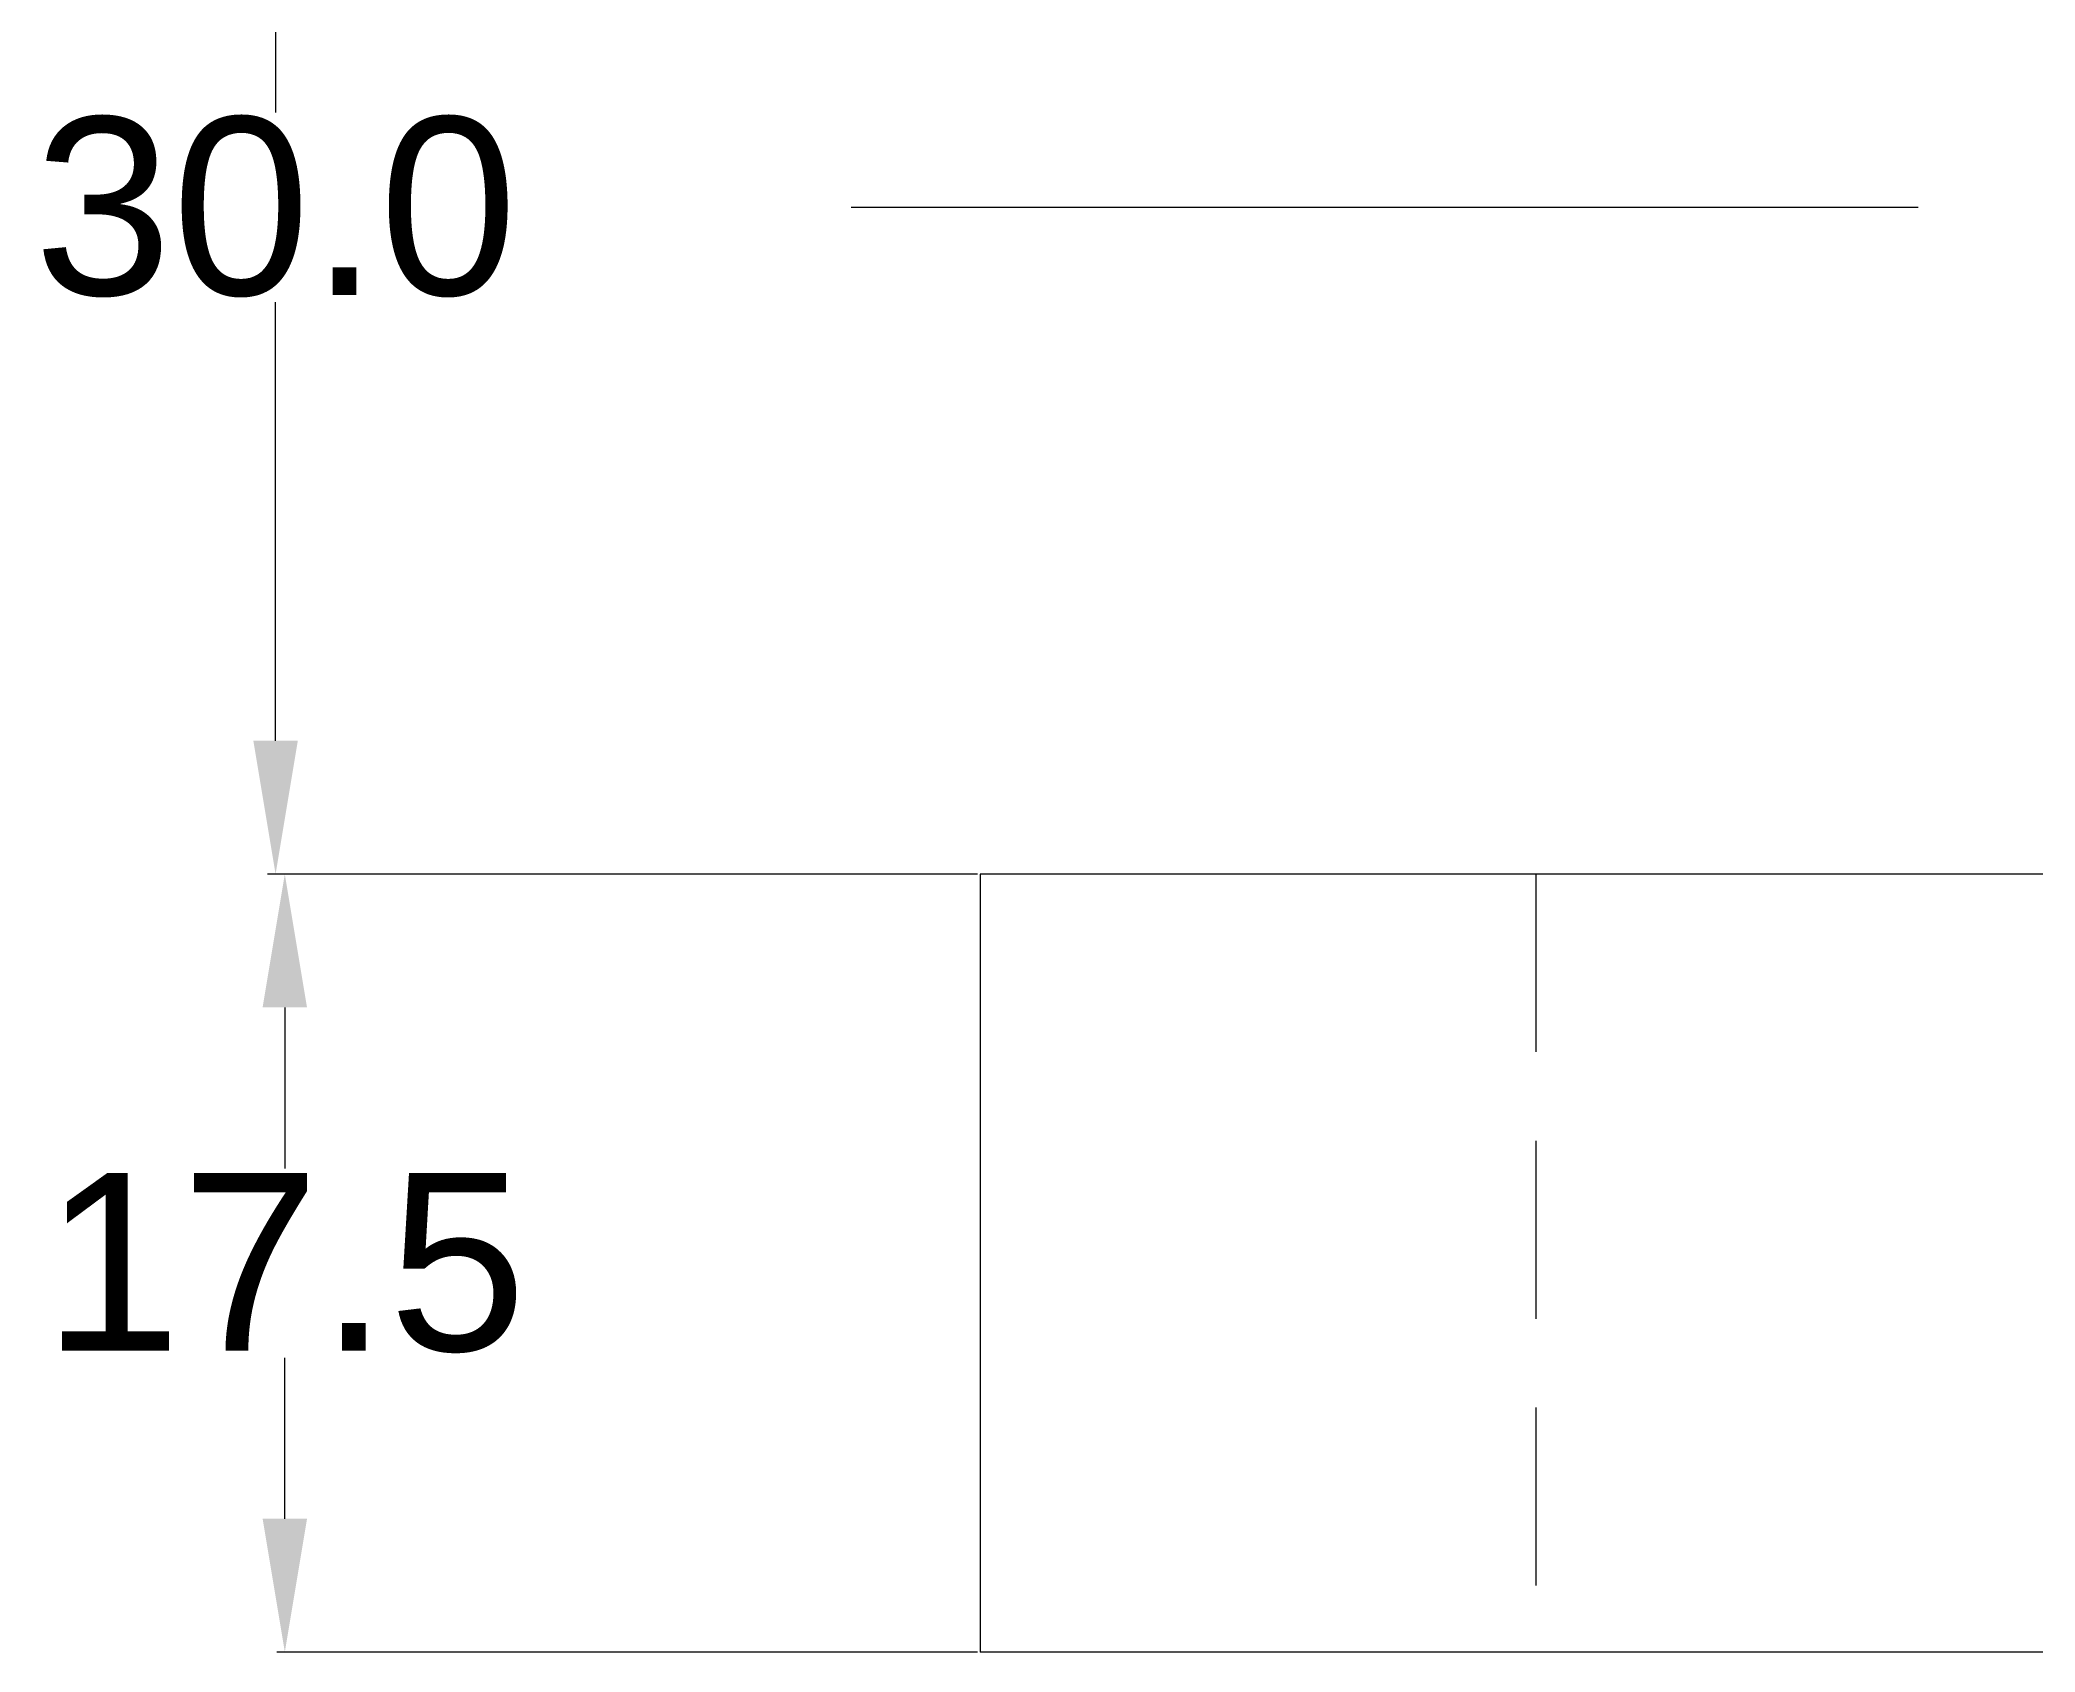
# Model space of a CAD drawing. Header units: millimetres. Extents: x 372 to 874, y 279 to 514.
# Drawn here: x 575.96 to 620.84, y 390.29 to 426.56 of the extents above; entities that cross this region are included whole.
import ezdxf

# ---------------------------------------------------------------- set-up
doc = ezdxf.new("R2010")
doc.units = ezdxf.units.MM
doc.header["$MEASUREMENT"] = 0
doc.linetypes.add('ACAD_ISO08W100', pattern=[36, 24, -3, 6, -3])
doc.linetypes.add('DASHED', pattern=[0.75, 0.5, -0.25])
doc.styles.get("Standard").update_dxf_attribs({"font": 'arial.ttf', "height": 4})
doc.dimstyles.get("Standard").update_dxf_attribs({"dimtxt": 0.18, "dimasz": 3, "dimexe": 0.18, "dimexo": 0.0625, "dimgap": 0.09, "dimtad": 0, "dimtih": 1, "dimtoh": 1, "dimdec": 1, "dimzin": 0, "dimdsep": 46, "dimtxsty": 'Standard', "dimcen": 0.09, "dimadec": 0, "dimazin": 0, "dimtfac": 1, "dimtdec": 1, "dimtofl": 0, "dimtmove": 0, "dimatfit": 3, "dimfxl": 1, "dimtolj": 1, "dimtzin": 0, "dimarcsym": 0})

# ---------------------------------------------------------------- blocks, each defined once
blk = doc.blocks.new('*D17')
at = {"color": 0, "lineweight": -2, "transparency": 16777216}
for p, q in [((581.291, 437.793), (581.444, 437.793)), ((581.264, 434.793), (581.264, 424.927)), ((581.264, 410.793), (581.264, 420.659)), ((597.051, 407.793), (581.084, 407.793))]:
    blk.add_line(p, q, dxfattribs=at)
at = {"color": 0, "transparency": 16777216}
for points in [[(580.764, 434.793), (581.764, 434.793), (581.264, 437.793)], [(580.764, 410.793), (581.764, 410.793), (581.264, 407.793)]]:
    blk.add_solid(points, dxfattribs=at)
at = {"layer": 'Defpoints', "color": 0, "transparency": 16777216}
for p in [(581.229, 437.793), (581.264, 407.793), (597.113, 407.793)]:
    blk.add_point(p, dxfattribs=at)
at = {"color": 0, "transparency": 16777216, "insert": (581.264, 422.793), "char_height": 4, "attachment_point": 5}
blk.add_mtext('\\A1;30.0', dxfattribs=at)
blk = doc.blocks.new('*D18')
at = {"color": 0, "lineweight": -2, "transparency": 16777216}
for p, q in [((597.051, 407.793), (581.292, 407.793)), ((581.472, 404.793), (581.472, 401.175)), ((581.472, 393.293), (581.472, 396.911)), ((597.051, 390.293), (581.292, 390.293))]:
    blk.add_line(p, q, dxfattribs=at)
at = {"color": 0, "transparency": 16777216}
for points in [[(580.972, 404.793), (581.972, 404.793), (581.472, 407.793)], [(580.972, 393.293), (581.972, 393.293), (581.472, 390.293)]]:
    blk.add_solid(points, dxfattribs=at)
at = {"layer": 'Defpoints', "color": 0, "transparency": 16777216}
for p in [(597.113, 407.793), (581.472, 390.293), (597.113, 390.293)]:
    blk.add_point(p, dxfattribs=at)
at = {"color": 0, "transparency": 16777216, "insert": (581.472, 399.043), "char_height": 4, "attachment_point": 5}
blk.add_mtext('\\A1;17.5', dxfattribs=at)

msp = doc.modelspace()

# ---------------------------------------------------------------- linework, layer by layer
at = {"linetype": 'ACAD_ISO08W100'}
msp.add_line((594.211, 422.793), (747.113, 422.793), dxfattribs=at)
for p, q in [((652.113, 407.793), (597.113, 407.793)), ((597.113, 407.793), (597.113, 390.293)), ((647.113, 390.293), (597.113, 390.293))]:
    msp.add_line(p, q)
at = {"linetype": 'DASHED', "ltscale": 8}
msp.add_line((609.613, 407.793), (609.613, 390.293), dxfattribs=at)

# ---------------------------------------------------------------- dimensions: what is measured, and where the dimension line sits
for base, p1, p2, picture, middle in [((581.264, 407.793), (581.229, 437.793), (597.113, 407.793), '*D17', (581.264, 422.793)), ((581.472, 390.293), (597.113, 407.793), (597.113, 390.293), '*D18', (581.472, 399.043))]:
    dim = msp.add_linear_dim(base=base, p1=p1, p2=p2, angle=90, dimstyle='Standard')
    dim.commit()
    dim.dimension.update_dxf_attribs({"geometry": picture, "text_midpoint": middle})

doc.saveas('drawing.dxf')
